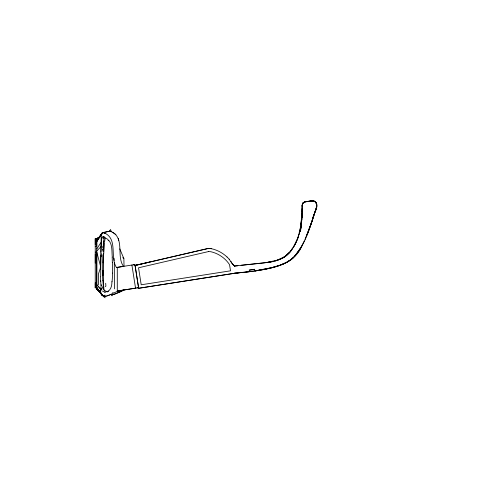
<?xml version="1.0" encoding="UTF-8"?>
<svg xmlns="http://www.w3.org/2000/svg" width="497" height="497" viewBox="0 0 497 497"><rect width="100%" height="100%" fill="white"/><g stroke="black" fill="none" stroke-linecap="round" stroke-linejoin="round"><path stroke-width="0.75" d="M95.238 263.118L95.238 253.942M95.238 246.431L95.238 238.69L96.766 238.647L99.419 237.46L96.766 238.69L96.766 289.117L99.555 291.484M96.766 289.117L96.766 252.141L95.238 252.141M96.766 246.295L96.766 238.647L99.406 237.286M108.694 295.33L117.28 291.397L117.28 267.343L134.929 264.566L138.564 287.682L117.28 291.031L135.625 288.142M103.09 254.489L103.059 275.742A16.208 0.59 89.1 0 0 103.221 281.24L103.637 287.465M100.866 255.464L100.667 276.742M103.109 254.98L102.91 276.264A14.68 0.565 -89.9 0 0 102.954 280.525M103.146 251.178L103.419 240.989M112.397 273.027L112.452 268.61A100.661 26.186 -90 0 0 112.415 265.063A79.265 20.545 90 0 0 112.434 262.391M316.067 202.776L315.353 201.956A4.28 4.274 -7 0 0 313.88 201.018L311.843 200.8L304.866 201.794L302.605 203.261L302.052 205.944L301.772 219.22M103.364 232.646L101.972 233.192L101.208 236.709L100.549 269.194M302.238 211.654L301.903 219.357M100.934 252.209L101.27 243.182M103.177 251.718L103.954 238.734M302.039 214.524L301.045 225.191M302.052 205.944L302.605 203.279L304.412 201.919M302.021 217.785L302.188 206.075L302.748 203.397L305.009 201.931L312.172 200.925M302.195 206.075L302.306 204.721M103.109 262.807L103.438 257.564M103.6 255.315L104.532 242.598M301.909 219.301L301.17 225.321M111.906 281.625C112.049 286.098 110.626 291.689 105.37 291.963M101.407 241.43L101.773 238.864M103.637 238.2L103.693 237.759M104.587 241.846L105.184 237.933M301.244 223.898L300.747 226.893M301.368 224.035L300.871 227.023M299.803 231.235L299.014 234.155M299.921 231.372L297.647 238.678L295.1 244.418M316.695 206.392L315.427 210.417M101.997 237.939L102.425 236.932L103.022 236.709M104.24 237.448L104.488 236.746M299.001 234.186L297.541 238.529M316.347 207.566L316.639 206.64M313.619 215.971L314.707 212.61M314.868 212.151L315.241 210.995M314.887 212.051L315.247 210.945M314.682 212.728L310.451 225.52M316.167 208.131L315.433 210.386M302.4 204.279L303.015 203.024L304.555 202.055M313.576 216.145L311.973 221.035M312.656 219.488C312.663 214.083 319.882 207.143 315.384 201.987A4.268 4.256 0 0 0 313.439 200.881L312.942 200.794M314.259 214.592C309.165 229.695 304.574 245.903 293.354 257.769A28.267 27.124 15.3 0 1 290.54 260.099L285.862 262.894M314.843 212.753C315.638 209.467 318.49 205.391 315.682 202.31L316.309 203.161M311.743 221.699L306.475 236.069M312.097 221.177L307.264 234.559M310.258 226.079L305.028 239.374M297.66 238.659L298.188 237.212M297.535 238.548L294.224 245.711L290.633 251.072M297.088 240.107L295.814 242.983M304.263 241.008L302.064 245.313M295.69 242.878L293.392 247.127M295.088 244.437L293.51 247.233M299.952 248.972L301.766 245.86M301.878 245.978C294.106 264.491 272.76 268.293 255.135 270.964M300.865 247.444L295.727 254.986L291.155 259.453M101.972 233.192L96.766 241.585L102.363 232.782L96.766 240.896L102.575 232.683L109.905 231.13M299.629 249.482L294.51 256.365M293.497 247.251L289.689 252.426L286.253 255.688M96.766 248.941L100.934 242.548M291.602 249.798L292.534 248.475M291.702 249.935C286.241 258.111 276.394 261.528 267.032 262.565M277.879 260.012L284.936 256.489L290.621 251.091M100.537 235.926L96.766 240.299L102.575 232.683L110.042 231.142M101.842 234.292L96.766 239.796L98.437 238.181M289.589 252.302L286.154 255.57A26.335 25.558 22.3 0 1 282.29 258.123L279.382 259.446M96.766 251.01L100.816 246.779M100.661 235.839L96.766 239.38L99.04 237.578M100.437 236.299L96.766 239.057L99.903 237.075M117.28 291.397L124.014 289.968L119.87 292.081M124.014 289.968L114.608 294.187M293.255 257.645A28.267 27.124 15.2 0 1 290.447 259.974L287.378 261.931M290.422 259.999C280.538 266.672 268.392 268.405 256.924 270.561M108.967 231.391L109.489 231.142M95.238 244.785L95.238 238.69L96.766 238.827L99.903 236.926M96.766 238.827L99.406 237.38M109.048 231.329L109.57 231.13M285.769 262.776L280.637 264.944M119.41 292.279L113.577 294.491M284.11 263.714C272.027 268.622 258.943 270.573 246.071 272.107M109.576 295.001L106.557 295.988M108.408 295.435C105.234 297.324 100.58 295.97 100.754 291.838M277.904 260.006L266.939 262.466L241.076 265.292M278.867 265.56L275.885 266.479M114.248 294.299L110.887 294.802M104.718 233.081C118.006 239.33 109.738 257.092 116.472 267.56L123.455 266.367C116.379 256.328 124.467 239.672 112.918 232.391M108.563 291.267L107.762 291.466M274.922 261.049L282.377 258.223A26.335 25.527 20.5 0 0 286.241 255.675M116.472 267.56L117.28 267.343M273.474 267.144L275.288 266.653M269.846 268.038L271.66 267.603M136.6 265.212L134.998 265.454L208.367 248.388L211.349 248.674A33.647 33.647 0 0 1 227.048 257.011M150.026 261.987L135.091 265.448L138.657 288.285L139.067 288.223M269.237 268.175L253.93 271.045M273.269 261.323L266.914 262.466M273.362 261.434L263.826 262.969L234.559 265.994M304.866 201.794L305.792 201.627M305.009 201.931L305.935 201.763M255.048 270.865L256.297 270.66M122.908 266.454L124.008 266.28L123.877 258.664L119.802 248.891M133.196 264.833L134.24 264.671M136.83 287.949L137.88 287.788M135.004 265.454L136.681 265.193M233.919 273.294L235.696 273.089L138.588 288.291L234.006 273.375L242.822 272.418M135.196 265.429L208.473 248.444L211.455 248.73M242.561 272.35L253.184 271.163M308.438 201.297L312.029 200.782L314.029 201.167A4.28 4.274 -1.4 0 1 315.496 202.099M308.562 201.44L312.675 200.9M234.006 273.375L239.324 272.778M236.386 273.008L242.741 272.337M232.472 264.062C238.808 270.045 230.695 262.919 230.999 261.453M234.516 266.088L237.908 265.727M242.642 272.431L246.232 272.095M112.067 294.783L111.49 294.82M245.984 272.021L249.413 271.735M105.513 296.187L103.482 296.113L102.14 295.355L96.766 287.465L102.544 295.684L96.766 288.384L102.991 295.932L96.766 288.701L100.897 293.261M312.483 200.763L313.551 201.018A4.268 4.256 0.1 0 1 315.527 202.136M104.37 291.981L102.438 291.043M95.238 284.209L96.766 284.526M103.357 236.783L107.855 239.368M111.564 231.645L115.894 234.59M99.555 291.453L96.766 289.074L99.909 292.137M122.765 257.632L123.877 258.664M104.681 290.565L106.613 291.509A123.821 18.178 -68.5 0 0 107.072 291.782M99.909 292.056L96.766 288.931L100.897 293.348M227.03 256.986L229.21 259.21M108.601 240.057C112.626 244.667 111.713 251.401 112.272 257.067M229.111 259.136L232.565 264.143M101.786 294.938L101.071 293.385M98.375 286.44L100.444 288.776L100.593 289.993M316.167 203.012L316.788 205.112L316.372 203.422M103.941 289.416L103.612 288.366M101.699 289.894L101.369 288.838M104.333 290.888L104.128 290.298M96.766 252.141L100.549 266.199L100.177 268.796L98.375 274.158L98.375 284.905M131.904 265.038L135.544 288.154M103.78 288.589L103.83 288.925M103.395 287.173L103.444 287.502M101.152 287.651L101.202 287.98M103.258 286.079L102.96 280.407M101.015 286.552L100.717 280.88M114.043 258.167L114.173 260.484M114.31 262.795L114.403 288.869M302.101 208.678L302.101 211.511M102.891 270.356L102.891 275.667M100.549 287.707L100.549 289.136L95.238 282.669L95.238 287.931L95.238 246.295M103.407 256.297A104.942 9.213 88.9 0 1 103.469 253.116M112.676 295.678A208.05 25.248 -52.1 0 1 111.44 295.603M113.055 292.478A187.562 23.738 -54.7 0 1 112.676 292.634M110.788 230.863A171.881 16.923 59.4 0 1 111.564 231.105M109.812 230.726A162.326 16.699 61.3 0 1 110.415 230.552M110.247 229.496A205.932 16.656 53.3 0 1 110.725 229.415M101.289 243.362A16.929 1.423 88.9 0 1 101.425 241.604M103.531 232.938A163.923 16.5 60.1 0 1 104.979 233.553M100.872 290.764A42.326 2.647 -85.3 0 1 100.754 288.608M101.761 238.734A32.286 3.715 85.6 0 1 101.984 237.833M103.109 236.957A107.992 11.853 72 0 1 103.32 236.678M112.564 273.083A33.74 8.71 -90 0 1 112.055 281.836M107.948 239.995A67.698 11.543 78.7 0 1 108.713 240.815M101.158 256.769A104.867 9.213 88.9 0 1 101.226 253.594M103.295 288.092A42.475 3.827 -85.6 0 1 103.14 287.129M103.873 287.626A44.718 3.684 -86.6 0 1 103.743 286.402M109.967 231.242A162.531 16.569 60.8 0 1 111.682 231.869M102.668 250.134A109.967 5.032 89.8 0 1 102.686 249.239M102.724 247.463A109.967 5.032 89.8 0 1 102.742 246.58M112.179 257.117A73.525 18.836 90 0 1 112.316 262.416M118.218 238.51A13.214 3.187 89.3 0 1 118.752 240.467M100.655 292.845A42.189 2.777 -84.8 0 1 100.357 290.77M103.941 238.672A31.839 3.647 85.7 0 1 104.24 237.404M107.588 291.913A123.821 18.178 -68.5 0 1 107.458 291.888M105.911 286.079A88.429 10.735 -77.1 0 1 105.706 283.247M105.631 286.626A87.509 10.48 -77.1 0 1 105.606 286.309M103.606 288.428A34.355 3.243 -85 0 1 103.438 287.577M104.01 289.745A36.157 3.243 -85.7 0 1 103.842 288.838M103.009 288.95A88.454 10.884 -76.4 0 1 102.624 286.651M105.209 292.366A123.523 18.128 -68.6 0 1 104.351 292.025M101.338 285.943A42.674 3.609 -86.3 0 1 101.233 284.694M101.351 289.012A34.368 3.255 -85 0 1 101.177 288.192M100.68 281.401A14.662 0.603 -89.9 0 1 100.618 276.972M105.209 297.79A204.559 25.185 -53 0 1 103.96 296.864M104.115 296.74A183.244 23.583 -57.2 0 1 102.817 295.261M301.53 225.29A72.854 56.149 -47.7 0 1 300.3 231.372M300.635 227.042A71.767 55.968 -46.7 0 1 299.3 232.801M254.768 269.343A175.006 75.438 -8.2 0 1 249.252 270.188M301.493 219.463A74.301 51.899 -54.8 0 1 300.94 224.116M254.681 269.25A175.006 75.445 -8.3 0 1 249.165 270.095M301.362 219.332A74.301 51.899 -54.8 0 1 300.809 223.979M301.406 225.153A72.854 56.149 -47.7 0 1 300.182 231.235M300.511 226.905A71.767 55.968 -46.8 0 1 299.182 232.671M105.147 295.131A183.244 23.465 -56.2 0 1 102.742 295.38M208.603 251.55L138.545 267.784L141.204 284.787L230.509 270.822L229.546 264.665L228.353 262.975A30.59 30.59 0 0 0 210.945 251.749L208.603 251.55"/></g></svg>
